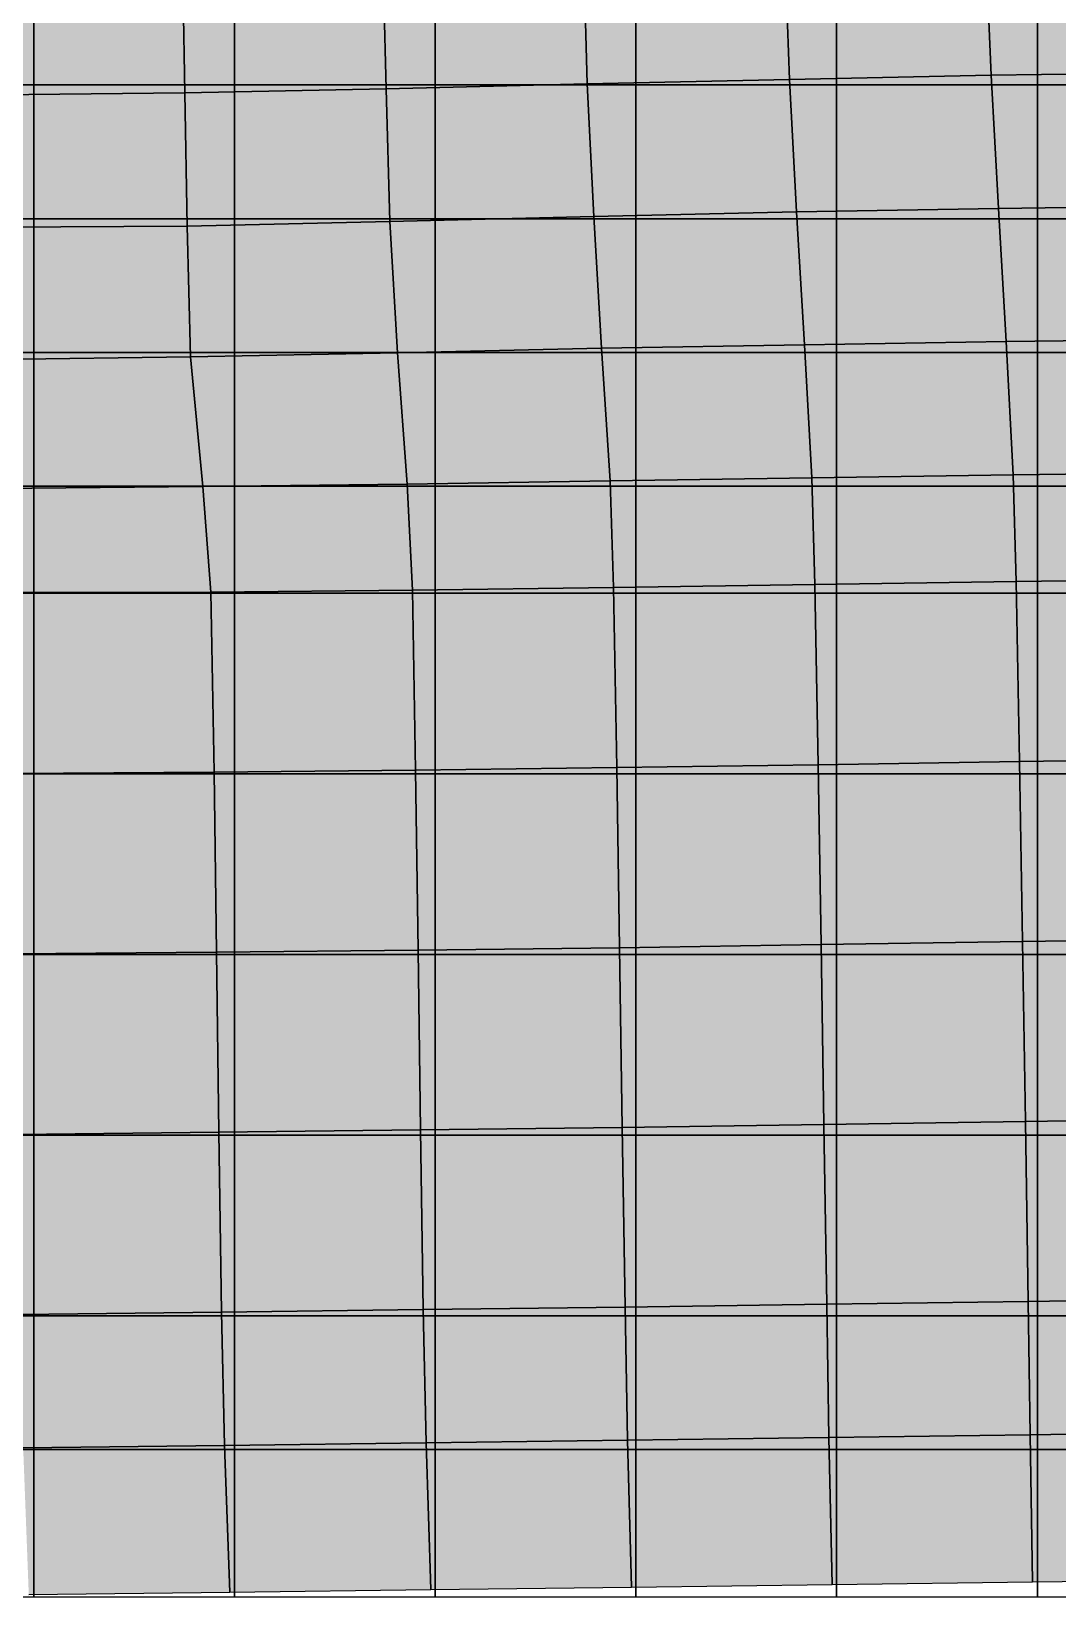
# Model space of a CAD drawing. Header units: inches. Extents: x -100 to 100, y -42 to 41.
# Drawn here: x 39.28 to 46.95, y -41.4 to -29.7 of the extents above; entities that cross this region are included whole.
import ezdxf

# ---------------------------------------------------------------- set-up
doc = ezdxf.new("R2010")
doc.units = ezdxf.units.IN
doc.header["$MEASUREMENT"] = 0
for name, color, linetype in [('Mesh-Ag1', 7, 'Continuous'), ('Mesh-Dc1', 7, 'Continuous'), ('Mesh-Dg1', 7, 'Continuous'), ('Mesh-Ds1', 7, 'Continuous'), ('Mesh-SCP(30%)_Ac1①', 7, 'Continuous'), ('Mesh-SCP(30%)_Acs', 7, 'Continuous'), ('Undeformed Mesh-Ag1', 7, 'Continuous'), ('Undeformed Mesh-Dc1', 7, 'Continuous'), ('Undeformed Mesh-Dg1', 7, 'Continuous'), ('Undeformed Mesh-Ds1', 7, 'Continuous'), ('Undeformed Mesh-SCP(30%)_Ac1①', 7, 'Continuous'), ('Undeformed Mesh-SCP(30%)_Acs', 7, 'Continuous')]:
    doc.layers.add(name, color=color, linetype=linetype)

msp = doc.modelspace()

# ---------------------------------------------------------------- linework, layer by layer
at = {"color": 7, "true_color": 0xffffff, "transparency": 33554687}
for points in [[(46.3881, -28.43499), (47.9651, -30.0081), (47.8832, -28.40594)], [(41.8936, -28.52732), (40.4004, -28.56038), (40.4284, -30.16042)], [(41.8936, -28.52732), (40.4284, -30.16042), (41.9332, -30.12925)], [(41.8936, -28.52732), (43.4364, -30.091329), (43.393, -28.495851)], [(41.8936, -28.52732), (41.9332, -30.12925), (43.4364, -30.091329)], [(44.8857, -28.45961), (43.393, -28.495851), (43.4364, -30.091329)], [(44.8857, -28.45961), (43.4364, -30.091329), (44.9488, -30.05868)], [(46.3881, -28.43499), (44.8857, -28.45961), (44.9488, -30.05868)], [(46.3881, -28.43499), (44.9488, -30.05868), (46.4547, -30.02697)], [(46.3881, -28.43499), (46.4547, -30.02697), (47.9651, -30.0081)], [(40.4004, -28.56038), (38.8965, -28.58431), (38.9227, -30.17404)], [(40.4004, -28.56038), (38.9227, -30.17404), (40.4284, -30.16042)], [(43.4842, -31.08326), (44.9488, -30.05868), (43.4364, -30.091329)], [(43.4842, -31.08326), (44.9987, -31.04885), (44.9488, -30.05868)], [(44.9987, -31.04885), (46.4547, -30.02697), (44.9488, -30.05868)], [(44.9987, -31.04885), (46.5107, -31.0248), (46.4547, -30.02697)], [(46.4547, -30.02697), (48.0154, -31.00026), (47.9651, -30.0081)], [(46.4547, -30.02697), (46.5107, -31.0248), (48.0154, -31.00026)], [(38.9289, -31.16291), (40.4284, -30.16042), (38.9227, -30.17404)], [(38.9289, -31.16291), (40.446, -31.15634), (40.4284, -30.16042)], [(40.446, -31.15634), (41.9332, -30.12925), (40.4284, -30.16042)], [(40.446, -31.15634), (41.9613, -31.11992), (41.9332, -30.12925)], [(41.9613, -31.11992), (43.4364, -30.091329), (41.9332, -30.12925)], [(41.9613, -31.11992), (43.4842, -31.08326), (43.4364, -30.091329)], [(46.5107, -31.0248), (48.0723, -31.9997), (48.0154, -31.00026)], [(41.9613, -31.11992), (40.446, -31.15634), (40.4717, -32.1314)], [(41.9613, -31.11992), (40.4717, -32.1314), (42.019, -32.103057)], [(41.9613, -31.11992), (43.5432, -32.06874), (43.4842, -31.08326)], [(41.9613, -31.11992), (42.019, -32.103057), (43.5432, -32.06874)], [(44.9987, -31.04885), (43.4842, -31.08326), (43.5432, -32.06874)], [(44.9987, -31.04885), (43.5432, -32.06874), (45.0592, -32.043)], [(46.5107, -31.0248), (44.9987, -31.04885), (45.0592, -32.043)], [(46.5107, -31.0248), (45.0592, -32.043), (46.5661, -32.01807)], [(46.5107, -31.0248), (46.5661, -32.01807), (48.0723, -31.9997)], [(40.446, -31.15634), (38.9289, -31.16291), (38.9369, -32.15333)], [(40.446, -31.15634), (38.9369, -32.15333), (40.4717, -32.1314)], [(43.6077, -33.06024), (45.0592, -32.043), (43.5432, -32.06874)], [(43.6077, -33.06024), (45.1134, -33.03709), (45.0592, -32.043)], [(45.1134, -33.03709), (46.5661, -32.01807), (45.0592, -32.043)], [(45.1134, -33.03709), (46.6193, -33.0154), (46.5661, -32.01807)], [(46.6193, -33.0154), (48.0723, -31.9997), (46.5661, -32.01807)], [(46.6193, -33.0154), (48.1241, -32.995), (48.0723, -31.9997)], [(39.0008, -33.11781), (40.4717, -32.1314), (38.9369, -32.15333)], [(39.0008, -33.11781), (40.5642, -33.101452), (40.4717, -32.1314)], [(40.5642, -33.101452), (42.019, -32.103057), (40.4717, -32.1314)], [(40.5642, -33.101452), (42.0905, -33.08391), (42.019, -32.103057)], [(42.0905, -33.08391), (43.5432, -32.06874), (42.019, -32.103057)], [(42.0905, -33.08391), (43.6077, -33.06024), (43.5432, -32.06874)], [(46.6193, -33.0154), (48.1474, -33.792), (48.1241, -32.995)], [(39.1233, -33.893619), (40.5642, -33.101452), (39.0008, -33.11781)], [(39.1233, -33.893619), (40.6239, -33.891562), (40.5642, -33.101452)], [(40.6239, -33.891562), (42.0905, -33.08391), (40.5642, -33.101452)], [(40.6239, -33.891562), (42.13, -33.87643), (42.0905, -33.08391)], [(42.13, -33.87643), (43.6077, -33.06024), (42.0905, -33.08391)], [(42.13, -33.87643), (43.6329, -33.857), (43.6077, -33.06024)], [(43.6329, -33.857), (45.1134, -33.03709), (43.6077, -33.06024)], [(43.6329, -33.857), (45.1373, -33.83494), (45.1134, -33.03709)], [(45.1373, -33.83494), (46.6193, -33.0154), (45.1134, -33.03709)], [(45.1373, -33.83494), (46.6411, -33.81237), (46.6193, -33.0154)], [(46.6193, -33.0154), (46.6411, -33.81237), (48.1474, -33.792)], [(45.1611, -35.18113), (46.6411, -33.81237), (45.1373, -33.83494)], [(45.1611, -35.18113), (46.6664, -35.15799), (46.6411, -33.81237)], [(46.6411, -33.81237), (48.1721, -35.1356), (48.1474, -33.792)], [(46.6411, -33.81237), (46.6664, -35.15799), (48.1721, -35.1356)], [(39.1457, -35.246498), (40.6239, -33.891562), (39.1233, -33.893619)], [(39.1457, -35.246498), (40.6482, -35.23594), (40.6239, -33.891562)], [(40.6239, -33.891562), (42.152, -35.22304), (42.13, -33.87643)], [(40.6239, -33.891562), (40.6482, -35.23594), (42.152, -35.22304)], [(42.152, -35.22304), (43.6329, -33.857), (42.13, -33.87643)], [(42.152, -35.22304), (43.657, -35.2032), (43.6329, -33.857)], [(43.657, -35.2032), (45.1373, -33.83494), (43.6329, -33.857)], [(43.657, -35.2032), (45.1611, -35.18113), (45.1373, -33.83494)], [(42.1717, -36.56781), (43.657, -35.2032), (42.152, -35.22304)], [(42.1717, -36.56781), (43.6774, -36.54878), (43.657, -35.2032)], [(43.6774, -36.54878), (45.1611, -35.18113), (43.657, -35.2032)], [(43.6774, -36.54878), (45.1835, -36.52635), (45.1611, -35.18113)], [(45.1835, -36.52635), (46.6664, -35.15799), (45.1611, -35.18113)], [(45.1835, -36.52635), (46.6892, -36.50291), (46.6664, -35.15799)], [(46.6892, -36.50291), (48.1721, -35.1356), (46.6664, -35.15799)], [(46.6892, -36.50291), (48.1961, -36.4793), (48.1721, -35.1356)], [(39.1632, -36.595868), (40.6482, -35.23594), (39.1457, -35.246498)], [(39.1632, -36.595868), (40.6656, -36.58221), (40.6482, -35.23594)], [(40.6656, -36.58221), (42.152, -35.22304), (40.6482, -35.23594)], [(40.6656, -36.58221), (42.1717, -36.56781), (42.152, -35.22304)], [(45.20469, -37.87077), (46.6892, -36.50291), (45.1835, -36.52635)], [(45.20469, -37.87077), (46.71144, -37.8473), (46.6892, -36.50291)], [(46.71144, -37.8473), (48.1961, -36.4793), (46.6892, -36.50291)], [(46.71144, -37.8473), (48.21674, -37.824), (48.1961, -36.4793)], [(39.1796, -37.944491), (40.6656, -36.58221), (39.1632, -36.595868)], [(39.1796, -37.944491), (40.6835, -37.92792), (40.6656, -36.58221)], [(40.6656, -36.58221), (42.1893, -37.91135), (42.1717, -36.56781)], [(40.6656, -36.58221), (40.6835, -37.92792), (42.1893, -37.91135)], [(42.1893, -37.91135), (43.6774, -36.54878), (42.1717, -36.56781)], [(42.1893, -37.91135), (43.6977, -37.89258), (43.6774, -36.54878)], [(43.6977, -37.89258), (45.1835, -36.52635), (43.6774, -36.54878)], [(43.6977, -37.89258), (45.20469, -37.87077), (45.1835, -36.52635)], [(42.1893, -37.91135), (43.71853, -39.23516), (43.6977, -37.89258)], [(45.20469, -37.87077), (43.6977, -37.89258), (43.71853, -39.23516)], [(45.20469, -37.87077), (43.71853, -39.23516), (45.22659, -39.21464)], [(46.71144, -37.8473), (45.20469, -37.87077), (45.22659, -39.21464)], [(46.71144, -37.8473), (45.22659, -39.21464), (46.73204, -39.1924)], [(46.71144, -37.8473), (48.23598, -39.1705), (48.21674, -37.824)], [(46.71144, -37.8473), (46.73204, -39.1924), (48.23598, -39.1705)], [(39.1972, -39.291363), (40.6835, -37.92792), (39.1796, -37.944491)], [(39.1972, -39.291363), (40.70237, -39.2729), (40.6835, -37.92792)], [(42.1893, -37.91135), (40.6835, -37.92792), (40.70237, -39.2729)], [(42.1893, -37.91135), (40.70237, -39.2729), (42.21041, -39.2539)], [(42.1893, -37.91135), (42.21041, -39.2539), (43.71853, -39.23516)], [(45.24223, -40.21088), (46.73204, -39.1924), (45.22659, -39.21464)], [(45.24223, -40.21088), (46.74587, -40.1901), (46.73204, -39.1924)], [(46.74587, -40.1901), (48.23598, -39.1705), (46.73204, -39.1924)], [(46.74587, -40.1901), (48.24743, -40.1691), (48.23598, -39.1705)], [(40.70237, -39.2729), (39.1972, -39.291363), (39.2203, -40.28828)], [(40.70237, -39.2729), (39.2203, -40.28828), (40.726, -40.26872)], [(40.726, -40.26872), (42.21041, -39.2539), (40.70237, -39.2729)], [(40.726, -40.26872), (42.23139, -40.24912), (42.21041, -39.2539)], [(42.23139, -40.24912), (43.71853, -39.23516), (42.21041, -39.2539)], [(42.23139, -40.24912), (43.73754, -40.23041), (43.71853, -39.23516)], [(43.73754, -40.23041), (45.22659, -39.21464), (43.71853, -39.23516)], [(43.73754, -40.23041), (45.24223, -40.21088), (45.22659, -39.21464)], [(42.23139, -40.24912), (40.726, -40.26872), (40.76522, -41.366)], [(42.23139, -40.24912), (40.76522, -41.366), (42.26629, -41.34709)], [(43.73754, -40.23041), (42.23139, -40.24912), (42.26629, -41.34709)], [(43.73754, -40.23041), (42.26629, -41.34709), (43.76562, -41.3284)], [(45.24223, -40.21088), (43.73754, -40.23041), (43.76562, -41.3284)], [(45.24223, -40.21088), (43.76562, -41.3284), (45.2655, -41.30952)], [(46.74587, -40.1901), (45.24223, -40.21088), (45.2655, -41.30952)], [(46.74587, -40.1901), (45.2655, -41.30952), (46.76449, -41.2895)], [(48.24743, -40.1691), (46.74587, -40.1901), (46.76449, -41.2895)], [(48.24743, -40.1691), (46.76449, -41.2895), (48.26348, -41.2693)], [(40.726, -40.26872), (39.2203, -40.28828), (39.26209, -41.38452)], [(40.726, -40.26872), (39.26209, -41.38452), (40.76522, -41.366)]]:
    msp.add_solid(points, dxfattribs=at)
at = {"layer": 'Mesh-Ag1', "color": 18, "true_color": 0x000000, "transparency": 33554559}
for p, q in [((48.1241, -32.995), (46.6193, -33.0154)), ((40.5642, -33.101452), (39.0008, -33.11781)), ((42.0905, -33.08391), (40.5642, -33.101452)), ((40.6239, -33.891562), (40.5642, -33.101452)), ((40.5642, -33.101452), (40.6239, -33.891562)), ((43.6077, -33.06024), (42.0905, -33.08391)), ((42.13, -33.87643), (42.0905, -33.08391)), ((42.0905, -33.08391), (42.13, -33.87643)), ((45.1134, -33.03709), (43.6077, -33.06024)), ((43.6329, -33.857), (43.6077, -33.06024)), ((43.6077, -33.06024), (43.6329, -33.857)), ((46.6193, -33.0154), (45.1134, -33.03709)), ((45.1373, -33.83494), (45.1134, -33.03709)), ((45.1134, -33.03709), (45.1373, -33.83494)), ((46.6411, -33.81237), (46.6193, -33.0154)), ((46.6193, -33.0154), (46.6411, -33.81237)), ((45.1373, -33.83494), (46.6411, -33.81237)), ((46.6411, -33.81237), (48.1474, -33.792)), ((39.1233, -33.893619), (40.6239, -33.891562)), ((40.6239, -33.891562), (42.13, -33.87643)), ((42.13, -33.87643), (43.6329, -33.857)), ((43.6329, -33.857), (45.1373, -33.83494))]:
    msp.add_line(p, q, dxfattribs=at)
at = {"layer": 'Mesh-Dc1', "color": 18, "true_color": 0x000000, "transparency": 33554559}
for p, q in [((46.6411, -33.81237), (45.1373, -33.83494)), ((48.1474, -33.792), (46.6411, -33.81237)), ((46.6664, -35.15799), (46.6411, -33.81237)), ((46.6411, -33.81237), (46.6664, -35.15799)), ((40.6239, -33.891562), (39.1233, -33.893619)), ((42.13, -33.87643), (40.6239, -33.891562)), ((40.6482, -35.23594), (40.6239, -33.891562)), ((40.6239, -33.891562), (40.6482, -35.23594)), ((43.6329, -33.857), (42.13, -33.87643)), ((42.152, -35.22304), (42.13, -33.87643)), ((42.13, -33.87643), (42.152, -35.22304)), ((45.1373, -33.83494), (43.6329, -33.857)), ((43.657, -35.2032), (43.6329, -33.857)), ((43.6329, -33.857), (43.657, -35.2032)), ((45.1611, -35.18113), (45.1373, -33.83494)), ((45.1373, -33.83494), (45.1611, -35.18113)), ((43.657, -35.2032), (42.152, -35.22304)), ((42.152, -35.22304), (43.657, -35.2032)), ((45.1611, -35.18113), (43.657, -35.2032)), ((43.657, -35.2032), (45.1611, -35.18113)), ((43.6774, -36.54878), (43.657, -35.2032)), ((43.657, -35.2032), (43.6774, -36.54878)), ((46.6664, -35.15799), (45.1611, -35.18113)), ((45.1611, -35.18113), (46.6664, -35.15799)), ((45.1835, -36.52635), (45.1611, -35.18113)), ((45.1611, -35.18113), (45.1835, -36.52635)), ((48.1721, -35.1356), (46.6664, -35.15799)), ((46.6664, -35.15799), (48.1721, -35.1356)), ((46.6892, -36.50291), (46.6664, -35.15799)), ((46.6664, -35.15799), (46.6892, -36.50291)), ((40.6482, -35.23594), (39.1457, -35.246498)), ((39.1457, -35.246498), (40.6482, -35.23594)), ((42.152, -35.22304), (40.6482, -35.23594)), ((40.6482, -35.23594), (42.152, -35.22304)), ((40.6656, -36.58221), (40.6482, -35.23594)), ((40.6482, -35.23594), (40.6656, -36.58221)), ((42.1717, -36.56781), (42.152, -35.22304)), ((42.152, -35.22304), (42.1717, -36.56781)), ((46.6892, -36.50291), (45.1835, -36.52635)), ((45.1835, -36.52635), (46.6892, -36.50291)), ((46.6892, -36.50291), (48.1961, -36.4793)), ((48.1961, -36.4793), (46.6892, -36.50291)), ((46.71144, -37.8473), (46.6892, -36.50291)), ((46.6892, -36.50291), (46.71144, -37.8473)), ((40.6656, -36.58221), (39.1632, -36.595868)), ((39.1632, -36.595868), (40.6656, -36.58221)), ((40.6656, -36.58221), (42.1717, -36.56781)), ((42.1717, -36.56781), (40.6656, -36.58221)), ((40.6835, -37.92792), (40.6656, -36.58221)), ((40.6656, -36.58221), (40.6835, -37.92792)), ((43.6774, -36.54878), (42.1717, -36.56781)), ((42.1717, -36.56781), (43.6774, -36.54878)), ((42.1893, -37.91135), (42.1717, -36.56781)), ((42.1717, -36.56781), (42.1893, -37.91135)), ((45.1835, -36.52635), (43.6774, -36.54878)), ((43.6774, -36.54878), (45.1835, -36.52635)), ((43.6977, -37.89258), (43.6774, -36.54878)), ((43.6774, -36.54878), (43.6977, -37.89258)), ((45.20469, -37.87077), (45.1835, -36.52635)), ((45.1835, -36.52635), (45.20469, -37.87077)), ((43.6977, -37.89258), (42.1893, -37.91135)), ((42.1893, -37.91135), (43.6977, -37.89258)), ((45.20469, -37.87077), (43.6977, -37.89258)), ((43.6977, -37.89258), (45.20469, -37.87077)), ((43.71853, -39.23516), (43.6977, -37.89258)), ((43.6977, -37.89258), (43.71853, -39.23516)), ((46.71144, -37.8473), (45.20469, -37.87077)), ((45.20469, -37.87077), (46.71144, -37.8473)), ((45.22659, -39.21464), (45.20469, -37.87077)), ((45.20469, -37.87077), (45.22659, -39.21464)), ((48.21674, -37.824), (46.71144, -37.8473)), ((46.71144, -37.8473), (48.21674, -37.824)), ((46.73204, -39.1924), (46.71144, -37.8473)), ((46.71144, -37.8473), (46.73204, -39.1924)), ((40.6835, -37.92792), (39.1796, -37.944491)), ((39.1796, -37.944491), (40.6835, -37.92792)), ((42.1893, -37.91135), (40.6835, -37.92792)), ((40.6835, -37.92792), (42.1893, -37.91135)), ((40.70237, -39.2729), (40.6835, -37.92792)), ((40.6835, -37.92792), (40.70237, -39.2729)), ((42.21041, -39.2539), (42.1893, -37.91135)), ((42.1893, -37.91135), (42.21041, -39.2539)), ((45.22659, -39.21464), (46.73204, -39.1924)), ((46.73204, -39.1924), (48.23598, -39.1705)), ((39.1972, -39.291363), (40.70237, -39.2729)), ((40.70237, -39.2729), (42.21041, -39.2539)), ((42.21041, -39.2539), (43.71853, -39.23516)), ((43.71853, -39.23516), (45.22659, -39.21464))]:
    msp.add_line(p, q, dxfattribs=at)
at = {"layer": 'Mesh-Dg1', "color": 18, "true_color": 0x000000, "transparency": 33554559}
for p, q in [((42.23139, -40.24912), (40.726, -40.26872)), ((43.73754, -40.23041), (42.23139, -40.24912)), ((42.26629, -41.34709), (42.23139, -40.24912)), ((42.23139, -40.24912), (42.26629, -41.34709)), ((45.24223, -40.21088), (43.73754, -40.23041)), ((43.76562, -41.3284), (43.73754, -40.23041)), ((43.73754, -40.23041), (43.76562, -41.3284)), ((46.74587, -40.1901), (45.24223, -40.21088)), ((45.2655, -41.30952), (45.24223, -40.21088)), ((45.24223, -40.21088), (45.2655, -41.30952)), ((48.24743, -40.1691), (46.74587, -40.1901)), ((46.76449, -41.2895), (46.74587, -40.1901)), ((46.74587, -40.1901), (46.76449, -41.2895)), ((40.726, -40.26872), (39.2203, -40.28828)), ((40.76522, -41.366), (40.726, -40.26872)), ((40.726, -40.26872), (40.76522, -41.366)), ((45.2655, -41.30952), (46.76449, -41.2895)), ((46.76449, -41.2895), (48.26348, -41.2693)), ((39.26209, -41.38452), (40.76522, -41.366)), ((40.76522, -41.366), (42.26629, -41.34709)), ((42.26629, -41.34709), (43.76562, -41.3284)), ((43.76562, -41.3284), (45.2655, -41.30952))]:
    msp.add_line(p, q, dxfattribs=at)
at = {"layer": 'Mesh-Ds1', "color": 18, "true_color": 0x000000, "transparency": 33554559}
for p, q in [((46.73204, -39.1924), (45.22659, -39.21464)), ((48.23598, -39.1705), (46.73204, -39.1924)), ((46.74587, -40.1901), (46.73204, -39.1924)), ((46.73204, -39.1924), (46.74587, -40.1901)), ((40.70237, -39.2729), (39.1972, -39.291363)), ((42.21041, -39.2539), (40.70237, -39.2729)), ((40.726, -40.26872), (40.70237, -39.2729)), ((40.70237, -39.2729), (40.726, -40.26872)), ((43.71853, -39.23516), (42.21041, -39.2539)), ((42.23139, -40.24912), (42.21041, -39.2539)), ((42.21041, -39.2539), (42.23139, -40.24912)), ((45.22659, -39.21464), (43.71853, -39.23516)), ((43.73754, -40.23041), (43.71853, -39.23516)), ((43.71853, -39.23516), (43.73754, -40.23041)), ((45.24223, -40.21088), (45.22659, -39.21464)), ((45.22659, -39.21464), (45.24223, -40.21088)), ((40.726, -40.26872), (42.23139, -40.24912)), ((42.23139, -40.24912), (43.73754, -40.23041)), ((43.73754, -40.23041), (45.24223, -40.21088)), ((45.24223, -40.21088), (46.74587, -40.1901)), ((46.74587, -40.1901), (48.24743, -40.1691)), ((39.2203, -40.28828), (40.726, -40.26872))]:
    msp.add_line(p, q, dxfattribs=at)
at = {"layer": 'Mesh-SCP(30%)_Ac1①', "color": 18, "true_color": 0x000000, "transparency": 33554559}
for p, q in [((41.9332, -30.12925), (41.8936, -28.52732)), ((41.8936, -28.52732), (41.9332, -30.12925)), ((43.4364, -30.091329), (43.393, -28.495851)), ((43.393, -28.495851), (43.4364, -30.091329)), ((44.9488, -30.05868), (44.8857, -28.45961)), ((44.8857, -28.45961), (44.9488, -30.05868)), ((46.4547, -30.02697), (46.3881, -28.43499)), ((46.3881, -28.43499), (46.4547, -30.02697)), ((40.4284, -30.16042), (40.4004, -28.56038)), ((40.4004, -28.56038), (40.4284, -30.16042)), ((43.4364, -30.091329), (44.9488, -30.05868)), ((44.9488, -30.05868), (46.4547, -30.02697)), ((46.4547, -30.02697), (47.9651, -30.0081)), ((38.9227, -30.17404), (40.4284, -30.16042)), ((40.4284, -30.16042), (41.9332, -30.12925)), ((41.9332, -30.12925), (43.4364, -30.091329))]:
    msp.add_line(p, q, dxfattribs=at)
at = {"layer": 'Mesh-SCP(30%)_Acs', "color": 18, "true_color": 0x000000, "transparency": 33554559}
for p, q in [((44.9488, -30.05868), (43.4364, -30.091329)), ((46.4547, -30.02697), (44.9488, -30.05868)), ((44.9987, -31.04885), (44.9488, -30.05868)), ((44.9488, -30.05868), (44.9987, -31.04885)), ((47.9651, -30.0081), (46.4547, -30.02697)), ((46.5107, -31.0248), (46.4547, -30.02697)), ((46.4547, -30.02697), (46.5107, -31.0248)), ((40.4284, -30.16042), (38.9227, -30.17404)), ((41.9332, -30.12925), (40.4284, -30.16042)), ((40.446, -31.15634), (40.4284, -30.16042)), ((40.4284, -30.16042), (40.446, -31.15634)), ((43.4364, -30.091329), (41.9332, -30.12925)), ((41.9613, -31.11992), (41.9332, -30.12925)), ((41.9332, -30.12925), (41.9613, -31.11992)), ((43.4842, -31.08326), (43.4364, -30.091329)), ((43.4364, -30.091329), (43.4842, -31.08326)), ((48.0154, -31.00026), (46.5107, -31.0248)), ((46.5107, -31.0248), (48.0154, -31.00026)), ((41.9613, -31.11992), (40.446, -31.15634)), ((40.446, -31.15634), (41.9613, -31.11992)), ((43.4842, -31.08326), (41.9613, -31.11992)), ((41.9613, -31.11992), (43.4842, -31.08326)), ((42.019, -32.103057), (41.9613, -31.11992)), ((41.9613, -31.11992), (42.019, -32.103057)), ((44.9987, -31.04885), (43.4842, -31.08326)), ((43.4842, -31.08326), (44.9987, -31.04885)), ((43.5432, -32.06874), (43.4842, -31.08326)), ((43.4842, -31.08326), (43.5432, -32.06874)), ((46.5107, -31.0248), (44.9987, -31.04885)), ((44.9987, -31.04885), (46.5107, -31.0248)), ((45.0592, -32.043), (44.9987, -31.04885)), ((44.9987, -31.04885), (45.0592, -32.043)), ((46.5661, -32.01807), (46.5107, -31.0248)), ((46.5107, -31.0248), (46.5661, -32.01807)), ((40.446, -31.15634), (38.9289, -31.16291)), ((38.9289, -31.16291), (40.446, -31.15634)), ((40.4717, -32.1314), (40.446, -31.15634)), ((40.446, -31.15634), (40.4717, -32.1314)), ((45.0592, -32.043), (43.5432, -32.06874)), ((43.5432, -32.06874), (45.0592, -32.043)), ((45.0592, -32.043), (46.5661, -32.01807)), ((46.5661, -32.01807), (45.0592, -32.043)), ((45.1134, -33.03709), (45.0592, -32.043)), ((45.0592, -32.043), (45.1134, -33.03709)), ((48.0723, -31.9997), (46.5661, -32.01807)), ((46.5661, -32.01807), (48.0723, -31.9997)), ((46.6193, -33.0154), (46.5661, -32.01807)), ((46.5661, -32.01807), (46.6193, -33.0154)), ((38.9369, -32.15333), (40.4717, -32.1314)), ((40.4717, -32.1314), (38.9369, -32.15333)), ((42.019, -32.103057), (40.4717, -32.1314)), ((40.4717, -32.1314), (42.019, -32.103057)), ((40.5642, -33.101452), (40.4717, -32.1314)), ((40.4717, -32.1314), (40.5642, -33.101452)), ((43.5432, -32.06874), (42.019, -32.103057)), ((42.019, -32.103057), (43.5432, -32.06874)), ((42.0905, -33.08391), (42.019, -32.103057)), ((42.019, -32.103057), (42.0905, -33.08391)), ((43.6077, -33.06024), (43.5432, -32.06874)), ((43.5432, -32.06874), (43.6077, -33.06024)), ((46.6193, -33.0154), (48.1241, -32.995)), ((39.0008, -33.11781), (40.5642, -33.101452)), ((40.5642, -33.101452), (42.0905, -33.08391)), ((42.0905, -33.08391), (43.6077, -33.06024)), ((43.6077, -33.06024), (45.1134, -33.03709)), ((45.1134, -33.03709), (46.6193, -33.0154))]:
    msp.add_line(p, q, dxfattribs=at)
at = {"layer": 'Undeformed Mesh-Ag1', "color": 1, "true_color": 0xff0000, "transparency": 33554687}
for p, q in [((39.3, -33.1), (37.5, -33.1)), ((39.3, -33.9), (39.3, -33.1)), ((40.8, -33.1), (39.3, -33.1)), ((39.3, -33.1), (39.3, -33.9)), ((40.8, -33.9), (40.8, -33.1)), ((42.3, -33.1), (40.8, -33.1)), ((40.8, -33.1), (40.8, -33.9)), ((42.3, -33.9), (42.3, -33.1)), ((43.8, -33.1), (42.3, -33.1)), ((42.3, -33.1), (42.3, -33.9)), ((43.8, -33.9), (43.8, -33.1)), ((45.3, -33.1), (43.8, -33.1)), ((43.8, -33.1), (43.8, -33.9)), ((45.3, -33.9), (45.3, -33.1)), ((46.8, -33.1), (45.3, -33.1)), ((45.3, -33.1), (45.3, -33.9)), ((46.8, -33.9), (46.8, -33.1)), ((46.8, -33.1), (46.8, -33.9)), ((48.3, -33.1), (46.8, -33.1)), ((37.5, -33.9), (39.3, -33.9)), ((39.3, -33.9), (40.8, -33.9)), ((40.8, -33.9), (42.3, -33.9)), ((42.3, -33.9), (43.8, -33.9)), ((43.8, -33.9), (45.3, -33.9)), ((45.3, -33.9), (46.8, -33.9)), ((46.8, -33.9), (48.3, -33.9))]:
    msp.add_line(p, q, dxfattribs=at)
at = {"layer": 'Undeformed Mesh-Dc1', "color": 1, "true_color": 0xff0000, "transparency": 33554687}
for p, q in [((39.3, -33.9), (37.5, -33.9)), ((39.3, -35.25), (39.3, -33.9)), ((40.8, -33.9), (39.3, -33.9)), ((39.3, -33.9), (39.3, -35.25)), ((40.8, -35.25), (40.8, -33.9)), ((40.8, -33.9), (40.8, -35.25)), ((42.3, -33.9), (40.8, -33.9)), ((42.3, -35.25), (42.3, -33.9)), ((43.8, -33.9), (42.3, -33.9)), ((42.3, -33.9), (42.3, -35.25)), ((43.8, -35.25), (43.8, -33.9)), ((45.3, -33.9), (43.8, -33.9)), ((43.8, -33.9), (43.8, -35.25)), ((45.3, -35.25), (45.3, -33.9)), ((46.8, -33.9), (45.3, -33.9)), ((45.3, -33.9), (45.3, -35.25)), ((46.8, -35.25), (46.8, -33.9)), ((46.8, -33.9), (46.8, -35.25)), ((48.3, -33.9), (46.8, -33.9)), ((39.3, -35.25), (37.5, -35.25)), ((37.5, -35.25), (39.3, -35.25)), ((39.3, -36.6), (39.3, -35.25)), ((40.8, -35.25), (39.3, -35.25)), ((39.3, -35.25), (39.3, -36.6)), ((39.3, -35.25), (40.8, -35.25)), ((40.8, -36.6), (40.8, -35.25)), ((42.3, -35.25), (40.8, -35.25)), ((40.8, -35.25), (40.8, -36.6)), ((40.8, -35.25), (42.3, -35.25)), ((42.3, -36.6), (42.3, -35.25)), ((43.8, -35.25), (42.3, -35.25)), ((42.3, -35.25), (42.3, -36.6)), ((42.3, -35.25), (43.8, -35.25)), ((43.8, -36.6), (43.8, -35.25)), ((45.3, -35.25), (43.8, -35.25)), ((43.8, -35.25), (43.8, -36.6)), ((43.8, -35.25), (45.3, -35.25)), ((45.3, -36.6), (45.3, -35.25)), ((46.8, -35.25), (45.3, -35.25)), ((45.3, -35.25), (45.3, -36.6)), ((45.3, -35.25), (46.8, -35.25)), ((46.8, -36.6), (46.8, -35.25)), ((48.3, -35.25), (46.8, -35.25)), ((46.8, -35.25), (46.8, -36.6)), ((46.8, -35.25), (48.3, -35.25)), ((39.3, -36.6), (37.5, -36.6)), ((37.5, -36.6), (39.3, -36.6)), ((39.3, -37.95), (39.3, -36.6)), ((40.8, -36.6), (39.3, -36.6)), ((39.3, -36.6), (39.3, -37.95)), ((39.3, -36.6), (40.8, -36.6)), ((40.8, -37.95), (40.8, -36.6)), ((40.8, -36.6), (42.3, -36.6)), ((40.8, -36.6), (40.8, -37.95)), ((42.3, -36.6), (40.8, -36.6)), ((42.3, -37.95), (42.3, -36.6)), ((43.8, -36.6), (42.3, -36.6)), ((42.3, -36.6), (42.3, -37.95)), ((42.3, -36.6), (43.8, -36.6)), ((43.8, -37.95), (43.8, -36.6)), ((45.3, -36.6), (43.8, -36.6)), ((43.8, -36.6), (43.8, -37.95)), ((43.8, -36.6), (45.3, -36.6)), ((45.3, -37.95), (45.3, -36.6)), ((46.8, -36.6), (45.3, -36.6)), ((45.3, -36.6), (45.3, -37.95)), ((45.3, -36.6), (46.8, -36.6)), ((46.8, -37.95), (46.8, -36.6)), ((46.8, -36.6), (48.3, -36.6)), ((48.3, -36.6), (46.8, -36.6)), ((46.8, -36.6), (46.8, -37.95)), ((39.3, -37.95), (37.5, -37.95)), ((37.5, -37.95), (39.3, -37.95)), ((39.3, -39.3), (39.3, -37.95)), ((40.8, -37.95), (39.3, -37.95)), ((39.3, -37.95), (39.3, -39.3)), ((39.3, -37.95), (40.8, -37.95)), ((40.8, -39.3), (40.8, -37.95)), ((42.3, -37.95), (40.8, -37.95)), ((40.8, -37.95), (40.8, -39.3)), ((40.8, -37.95), (42.3, -37.95)), ((42.3, -39.3), (42.3, -37.95)), ((42.3, -37.95), (42.3, -39.3)), ((43.8, -37.95), (42.3, -37.95)), ((42.3, -37.95), (43.8, -37.95)), ((43.8, -39.3), (43.8, -37.95)), ((45.3, -37.95), (43.8, -37.95)), ((43.8, -37.95), (43.8, -39.3)), ((43.8, -37.95), (45.3, -37.95)), ((45.3, -39.3), (45.3, -37.95)), ((46.8, -37.95), (45.3, -37.95)), ((45.3, -37.95), (45.3, -39.3)), ((45.3, -37.95), (46.8, -37.95)), ((46.8, -39.3), (46.8, -37.95)), ((46.8, -37.95), (46.8, -39.3)), ((48.3, -37.95), (46.8, -37.95)), ((46.8, -37.95), (48.3, -37.95)), ((37.5, -39.3), (39.3, -39.3)), ((39.3, -39.3), (40.8, -39.3)), ((40.8, -39.3), (42.3, -39.3)), ((42.3, -39.3), (43.8, -39.3)), ((43.8, -39.3), (45.3, -39.3)), ((45.3, -39.3), (46.8, -39.3)), ((46.8, -39.3), (48.3, -39.3))]:
    msp.add_line(p, q, dxfattribs=at)
at = {"layer": 'Undeformed Mesh-Dg1', "color": 1, "true_color": 0xff0000, "transparency": 33554687}
for p, q in [((39.3, -40.3), (37.5, -40.3)), ((39.3, -41.4), (39.3, -40.3)), ((40.8, -40.3), (39.3, -40.3)), ((39.3, -40.3), (39.3, -41.4)), ((40.8, -41.4), (40.8, -40.3)), ((42.3, -40.3), (40.8, -40.3)), ((40.8, -40.3), (40.8, -41.4)), ((42.3, -41.4), (42.3, -40.3)), ((43.8, -40.3), (42.3, -40.3)), ((42.3, -40.3), (42.3, -41.4)), ((43.8, -41.4), (43.8, -40.3)), ((45.3, -40.3), (43.8, -40.3)), ((43.8, -40.3), (43.8, -41.4)), ((45.3, -41.4), (45.3, -40.3)), ((46.8, -40.3), (45.3, -40.3)), ((45.3, -40.3), (45.3, -41.4)), ((46.8, -41.4), (46.8, -40.3)), ((48.3, -40.3), (46.8, -40.3)), ((46.8, -40.3), (46.8, -41.4)), ((37.5, -41.4), (39.3, -41.4)), ((39.3, -41.4), (40.8, -41.4)), ((40.8, -41.4), (42.3, -41.4)), ((42.3, -41.4), (43.8, -41.4)), ((43.8, -41.4), (45.3, -41.4)), ((45.3, -41.4), (46.8, -41.4)), ((46.8, -41.4), (48.3, -41.4))]:
    msp.add_line(p, q, dxfattribs=at)
at = {"layer": 'Undeformed Mesh-Ds1', "color": 1, "true_color": 0xff0000, "transparency": 33554687}
for p, q in [((39.3, -39.3), (37.5, -39.3)), ((39.3, -40.3), (39.3, -39.3)), ((40.8, -39.3), (39.3, -39.3)), ((39.3, -39.3), (39.3, -40.3)), ((40.8, -40.3), (40.8, -39.3)), ((42.3, -39.3), (40.8, -39.3)), ((40.8, -39.3), (40.8, -40.3)), ((42.3, -40.3), (42.3, -39.3)), ((43.8, -39.3), (42.3, -39.3)), ((42.3, -39.3), (42.3, -40.3)), ((43.8, -40.3), (43.8, -39.3)), ((45.3, -39.3), (43.8, -39.3)), ((43.8, -39.3), (43.8, -40.3)), ((45.3, -40.3), (45.3, -39.3)), ((46.8, -39.3), (45.3, -39.3)), ((45.3, -39.3), (45.3, -40.3)), ((46.8, -40.3), (46.8, -39.3)), ((48.3, -39.3), (46.8, -39.3)), ((46.8, -39.3), (46.8, -40.3)), ((37.5, -40.3), (39.3, -40.3)), ((39.3, -40.3), (40.8, -40.3)), ((40.8, -40.3), (42.3, -40.3)), ((42.3, -40.3), (43.8, -40.3)), ((43.8, -40.3), (45.3, -40.3)), ((45.3, -40.3), (46.8, -40.3)), ((46.8, -40.3), (48.3, -40.3))]:
    msp.add_line(p, q, dxfattribs=at)
at = {"layer": 'Undeformed Mesh-SCP(30%)_Ac1①', "color": 1, "true_color": 0xff0000, "transparency": 33554687}
for p, q in [((39.3, -30.1), (39.3, -28.5)), ((39.3, -28.5), (39.3, -30.1)), ((40.8, -30.1), (40.8, -28.5)), ((40.8, -28.5), (40.8, -30.1)), ((42.3, -30.1), (42.3, -28.5)), ((42.3, -28.5), (42.3, -30.1)), ((43.8, -30.1), (43.8, -28.5)), ((43.8, -28.5), (43.8, -30.1)), ((45.3, -30.1), (45.3, -28.5)), ((45.3, -28.5), (45.3, -30.1)), ((46.8, -30.1), (46.8, -28.5)), ((46.8, -28.5), (46.8, -30.1)), ((37.5, -30.1), (39.3, -30.1)), ((39.3, -30.1), (40.8, -30.1)), ((40.8, -30.1), (42.3, -30.1)), ((42.3, -30.1), (43.8, -30.1)), ((43.8, -30.1), (45.3, -30.1)), ((45.3, -30.1), (46.8, -30.1)), ((46.8, -30.1), (48.3, -30.1))]:
    msp.add_line(p, q, dxfattribs=at)
at = {"layer": 'Undeformed Mesh-SCP(30%)_Acs', "color": 1, "true_color": 0xff0000, "transparency": 33554687}
for p, q in [((39.3, -30.1), (37.5, -30.1)), ((39.3, -31.1), (39.3, -30.1)), ((40.8, -30.1), (39.3, -30.1)), ((39.3, -30.1), (39.3, -31.1)), ((40.8, -31.1), (40.8, -30.1)), ((42.3, -30.1), (40.8, -30.1)), ((40.8, -30.1), (40.8, -31.1)), ((42.3, -31.1), (42.3, -30.1)), ((43.8, -30.1), (42.3, -30.1)), ((42.3, -30.1), (42.3, -31.1)), ((43.8, -31.1), (43.8, -30.1)), ((45.3, -30.1), (43.8, -30.1)), ((43.8, -30.1), (43.8, -31.1)), ((45.3, -31.1), (45.3, -30.1)), ((46.8, -30.1), (45.3, -30.1)), ((45.3, -30.1), (45.3, -31.1)), ((46.8, -31.1), (46.8, -30.1)), ((46.8, -30.1), (46.8, -31.1)), ((48.3, -30.1), (46.8, -30.1)), ((39.3, -31.1), (37.5, -31.1)), ((37.5, -31.1), (39.3, -31.1)), ((39.3, -32.1), (39.3, -31.1)), ((40.8, -31.1), (39.3, -31.1)), ((39.3, -31.1), (39.3, -32.1)), ((39.3, -31.1), (40.8, -31.1)), ((40.8, -32.1), (40.8, -31.1)), ((42.3, -31.1), (40.8, -31.1)), ((40.8, -31.1), (40.8, -32.1)), ((40.8, -31.1), (42.3, -31.1)), ((42.3, -32.1), (42.3, -31.1)), ((42.3, -31.1), (42.3, -32.1)), ((43.8, -31.1), (42.3, -31.1)), ((42.3, -31.1), (43.8, -31.1)), ((43.8, -32.1), (43.8, -31.1)), ((45.3, -31.1), (43.8, -31.1)), ((43.8, -31.1), (43.8, -32.1)), ((43.8, -31.1), (45.3, -31.1)), ((45.3, -32.1), (45.3, -31.1)), ((46.8, -31.1), (45.3, -31.1)), ((45.3, -31.1), (45.3, -32.1)), ((45.3, -31.1), (46.8, -31.1)), ((46.8, -32.1), (46.8, -31.1)), ((46.8, -31.1), (46.8, -32.1)), ((48.3, -31.1), (46.8, -31.1)), ((46.8, -31.1), (48.3, -31.1)), ((39.3, -32.1), (37.5, -32.1)), ((37.5, -32.1), (39.3, -32.1)), ((39.3, -33.1), (39.3, -32.1)), ((39.3, -32.1), (40.8, -32.1)), ((40.8, -32.1), (39.3, -32.1)), ((39.3, -32.1), (39.3, -33.1)), ((40.8, -33.1), (40.8, -32.1)), ((42.3, -32.1), (40.8, -32.1)), ((40.8, -32.1), (40.8, -33.1)), ((40.8, -32.1), (42.3, -32.1)), ((42.3, -33.1), (42.3, -32.1)), ((43.8, -32.1), (42.3, -32.1)), ((42.3, -32.1), (42.3, -33.1)), ((42.3, -32.1), (43.8, -32.1)), ((43.8, -33.1), (43.8, -32.1)), ((45.3, -32.1), (43.8, -32.1)), ((43.8, -32.1), (43.8, -33.1)), ((43.8, -32.1), (45.3, -32.1)), ((45.3, -33.1), (45.3, -32.1)), ((45.3, -32.1), (46.8, -32.1)), ((46.8, -32.1), (45.3, -32.1)), ((45.3, -32.1), (45.3, -33.1)), ((46.8, -33.1), (46.8, -32.1)), ((48.3, -32.1), (46.8, -32.1)), ((46.8, -32.1), (46.8, -33.1)), ((46.8, -32.1), (48.3, -32.1)), ((37.5, -33.1), (39.3, -33.1)), ((39.3, -33.1), (40.8, -33.1)), ((40.8, -33.1), (42.3, -33.1)), ((42.3, -33.1), (43.8, -33.1)), ((43.8, -33.1), (45.3, -33.1)), ((45.3, -33.1), (46.8, -33.1)), ((46.8, -33.1), (48.3, -33.1))]:
    msp.add_line(p, q, dxfattribs=at)

doc.saveas('drawing.dxf')
